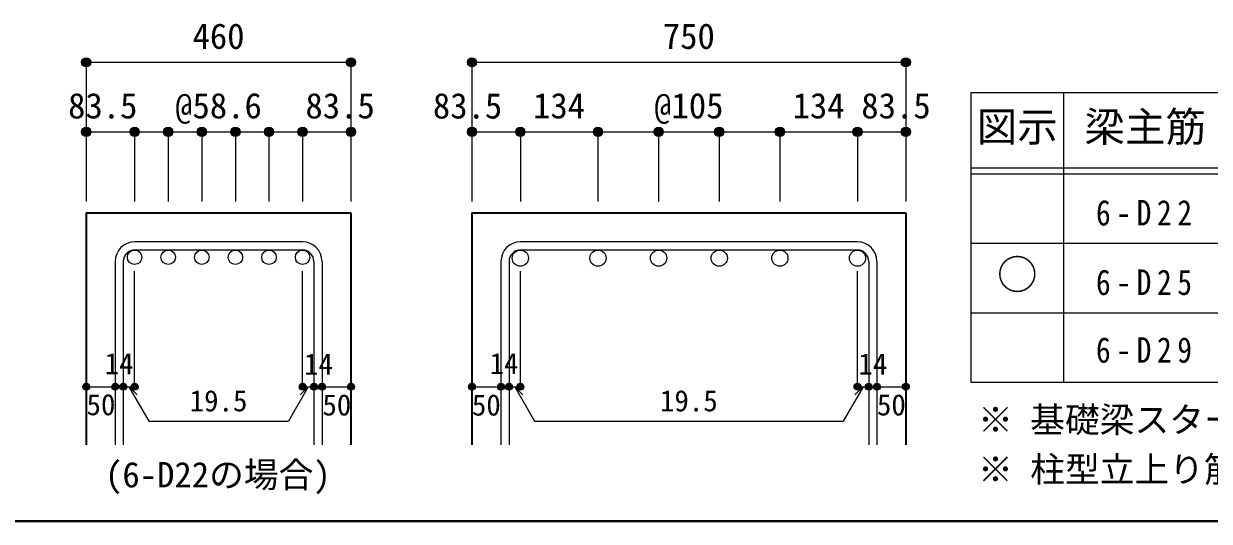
# Model space of a CAD drawing. Units: millimetres at full size, sheet at 1:20. Extents: x -3982 to 3969, y -2797 to 2801.
# Drawn here: x -670 to 1377, y -2797 to -1938 of the extents above; entities that cross this region are included whole.
import ezdxf
from ezdxf.enums import TextEntityAlignment as Align

# ---------------------------------------------------------------- set-up
doc = ezdxf.new("R2010")
doc.units = ezdxf.units.MM
doc.header["$LTSCALE"] = 20
doc.header["$PDMODE"] = 32
doc.header["$PDSIZE"] = 12
for name, color, linetype, lineweight in [('6-1_躯体線', 2, 'Continuous', 35), ('6-5_梁主筋', 7, 'Continuous', 18), ('6-6_S.T.P.', 7, 'Continuous', 18), ('6-7_文字', 7, 'Continuous', 18), ('6-D_寸法', 4, 'Continuous', 9), ('6-E_枠', 7, 'Continuous', 18), ('F-0_枠', 6, 'Continuous', 40)]:
    doc.layers.add(name, color=color, linetype=linetype, lineweight=lineweight)
doc.styles.add('ＭＳ ゴシック', font='')
doc.styles.get('ＭＳ ゴシック').set_extended_font_data('MS Gothic')

msp = doc.modelspace()

# ---------------------------------------------------------------- linework, layer by layer
at = {"layer": '6-1_躯体線'}
for p, q in [((-562.14, -2264.67), (-562.14, -2664.67)), ((-562.14, -2264.67), (-105.14, -2264.67)), ((-105.14, -2264.67), (-105.14, -2664.67)), ((103.79, -2264.67), (103.79, -2664.67)), ((103.79, -2264.67), (852.79, -2264.67)), ((852.79, -2264.67), (852.79, -2664.67))]:
    msp.add_line(p, q, dxfattribs=at)
at = {"layer": '6-5_梁主筋', "color": 3, "lineweight": 25}
for centre, radius in [((-478.64, -2341.17), 12.5), ((-420.64, -2341.17), 12.5), ((-362.64, -2341.17), 12.5), ((-304.64, -2341.17), 12.5), ((-246.64, -2341.17), 12.5), ((-188.64, -2341.17), 12.5), ((187.29, -2342.67), 14), ((321.29, -2342.67), 14), ((425.96, -2342.67), 14), ((530.62, -2342.67), 14), ((635.29, -2342.67), 14), ((769.29, -2342.67), 14)]:
    msp.add_circle(centre, radius, dxfattribs=at)
at = {"layer": '6-6_S.T.P.'}
for p, q in [((-188.64, -2314.67), (-478.64, -2314.67)), ((-188.64, -2328.67), (-478.64, -2328.67)), ((769.29, -2314.67), (187.29, -2314.67)), ((769.29, -2328.67), (187.29, -2328.67)), ((-512.14, -2348.17), (-512.14, -2664.67)), ((-498.14, -2348.17), (-498.14, -2664.67)), ((-169.14, -2348.17), (-169.14, -2664.67)), ((-155.14, -2348.17), (-155.14, -2664.67)), ((153.79, -2348.17), (153.79, -2664.67)), ((167.79, -2348.17), (167.79, -2664.67)), ((788.79, -2348.17), (788.79, -2664.67)), ((802.79, -2348.17), (802.79, -2664.67))]:
    msp.add_line(p, q, dxfattribs=at)
for centre, radius, start, end in [((-478.64, -2348.17), 33.5, 90, 180), ((-478.64, -2348.17), 19.5, 90, 180), ((-188.64, -2348.17), 33.5, 0, 90), ((-188.64, -2348.17), 19.5, 0, 90), ((187.29, -2348.17), 33.5, 90, 180), ((187.29, -2348.17), 19.5, 90, 180), ((769.29, -2348.17), 33.5, 0, 90), ((769.29, -2348.17), 19.5, 0, 90)]:
    msp.add_arc(centre, radius, start, end, dxfattribs=at)
at = {"layer": '6-D_寸法'}
for p, q in [((-562.14, -2004.67), (-562.14, -2124.67)), ((-562.14, -2004.67), (-105.14, -2004.67)), ((-105.14, -2004.67), (-105.14, -2124.67)), ((103.79, -2004.67), (103.79, -2124.67)), ((103.79, -2004.67), (852.79, -2004.67)), ((852.79, -2004.67), (852.79, -2124.67)), ((-562.14, -2124.67), (-562.14, -2244.67)), ((-478.64, -2124.67), (-478.64, -2244.67)), ((-420.64, -2124.67), (-420.64, -2244.67)), ((-420.64, -2124.67), (-362.64, -2124.67)), ((-362.64, -2124.67), (-362.64, -2244.67)), ((-362.64, -2124.67), (-304.64, -2124.67)), ((-304.64, -2124.67), (-304.64, -2244.67)), ((-304.64, -2124.67), (-246.64, -2124.67)), ((-246.64, -2124.67), (-246.64, -2244.67)), ((-246.64, -2124.67), (-188.64, -2124.67)), ((-188.64, -2124.67), (-188.64, -2244.67)), ((-188.64, -2124.67), (-105.14, -2124.67)), ((-105.14, -2124.67), (-105.14, -2244.67)), ((103.79, -2124.67), (103.79, -2244.67)), ((103.79, -2124.67), (187.29, -2124.67)), ((187.29, -2124.67), (187.29, -2244.67)), ((187.29, -2124.67), (321.29, -2124.67)), ((321.29, -2124.67), (321.29, -2244.67)), ((425.96, -2124.67), (425.96, -2244.67)), ((530.62, -2124.67), (530.62, -2244.67)), ((530.62, -2124.67), (635.29, -2124.67)), ((635.29, -2124.67), (635.29, -2244.67)), ((635.29, -2124.67), (769.29, -2124.67)), ((769.29, -2124.67), (769.29, -2244.67)), ((769.29, -2124.67), (852.79, -2124.67)), ((852.79, -2124.67), (852.79, -2244.67)), ((-478.64, -2564.67), (-478.64, -2365.34)), ((-188.64, -2564.67), (-188.64, -2365.34)), ((187.29, -2564.67), (187.29, -2365.34)), ((769.29, -2564.67), (769.29, -2365.34)), ((-562.14, -2564.67), (-512.14, -2564.67)), ((-512.14, -2564.67), (-478.64, -2564.67)), ((-488.39, -2564.67), (-474.25, -2578.81)), ((-488.39, -2564.67), (-454.17, -2623.95)), ((-178.89, -2564.67), (-213.11, -2623.95)), ((-178.89, -2564.67), (-193.03, -2578.81)), ((-188.64, -2564.67), (-105.14, -2564.67)), ((-169.14, -2564.67), (-155.14, -2564.67)), ((103.79, -2564.67), (153.79, -2564.67)), ((153.79, -2564.67), (187.29, -2564.67)), ((177.54, -2564.67), (191.68, -2578.81)), ((177.54, -2564.67), (211.77, -2623.95)), ((779.04, -2564.67), (744.82, -2623.95)), ((779.04, -2564.67), (764.9, -2578.81)), ((769.29, -2564.67), (852.79, -2564.67)), ((788.79, -2564.67), (802.79, -2564.67)), ((-454.17, -2623.95), (-213.11, -2623.95)), ((211.77, -2623.95), (744.82, -2623.95))]:
    msp.add_line(p, q, dxfattribs=at)
for points in [[(-562.14, -2124.67), (-478.64, -2124.67), (-420.64, -2124.67)], [(321.29, -2124.67), (425.96, -2124.67), (530.62, -2124.67)]]:
    msp.add_lwpolyline(points, dxfattribs=at)
for centre, radius in [((-562.14, -2004.67), 8), ((-562.14, -2004.67), 7.2), ((-562.14, -2004.67), 6.4), ((-562.14, -2004.67), 5.6), ((-562.14, -2004.67), 4.8), ((-562.14, -2004.67), 4), ((-562.14, -2004.67), 3.2), ((-562.14, -2004.67), 2.4), ((-562.14, -2004.67), 1.6), ((-562.14, -2004.67), 0.8), ((-105.14, -2004.67), 8), ((-105.14, -2004.67), 7.2), ((-105.14, -2004.67), 6.4), ((-105.14, -2004.67), 5.6), ((-105.14, -2004.67), 4.8), ((-105.14, -2004.67), 4), ((-105.14, -2004.67), 3.2), ((-105.14, -2004.67), 2.4), ((-105.14, -2004.67), 1.6), ((-105.14, -2004.67), 0.8), ((103.79, -2004.67), 8), ((103.79, -2004.67), 7.2), ((103.79, -2004.67), 6.4), ((103.79, -2004.67), 5.6), ((103.79, -2004.67), 4.8), ((103.79, -2004.67), 4), ((103.79, -2004.67), 3.2), ((103.79, -2004.67), 2.4), ((103.79, -2004.67), 1.6), ((103.79, -2004.67), 0.8), ((852.79, -2004.67), 8), ((852.79, -2004.67), 7.2), ((852.79, -2004.67), 6.4), ((852.79, -2004.67), 5.6), ((852.79, -2004.67), 4.8), ((852.79, -2004.67), 4), ((852.79, -2004.67), 3.2), ((852.79, -2004.67), 2.4), ((852.79, -2004.67), 1.6), ((852.79, -2004.67), 0.8), ((-562.14, -2124.67), 8), ((-562.14, -2124.67), 7.2), ((-562.14, -2124.67), 6.4), ((-562.14, -2124.67), 5.6), ((-562.14, -2124.67), 4.8), ((-562.14, -2124.67), 4), ((-562.14, -2124.67), 3.2), ((-562.14, -2124.67), 2.4), ((-562.14, -2124.67), 1.6), ((-562.14, -2124.67), 0.8), ((-478.64, -2124.67), 8), ((-478.64, -2124.67), 7.2), ((-478.64, -2124.67), 6.4), ((-478.64, -2124.67), 5.6), ((-478.64, -2124.67), 4.8), ((-478.64, -2124.67), 4), ((-478.64, -2124.67), 3.2), ((-478.64, -2124.67), 2.4), ((-478.64, -2124.67), 1.6), ((-478.64, -2124.67), 0.8), ((-420.64, -2124.67), 8), ((-420.64, -2124.67), 7.2), ((-420.64, -2124.67), 6.4), ((-420.64, -2124.67), 5.6), ((-420.64, -2124.67), 4.8), ((-420.64, -2124.67), 4), ((-420.64, -2124.67), 3.2), ((-420.64, -2124.67), 2.4), ((-420.64, -2124.67), 1.6), ((-420.64, -2124.67), 0.8), ((-362.64, -2124.67), 8), ((-362.64, -2124.67), 7.2), ((-362.64, -2124.67), 6.4), ((-362.64, -2124.67), 5.6), ((-362.64, -2124.67), 4.8), ((-362.64, -2124.67), 4), ((-362.64, -2124.67), 3.2), ((-362.64, -2124.67), 2.4), ((-362.64, -2124.67), 1.6), ((-362.64, -2124.67), 0.8), ((-304.64, -2124.67), 8), ((-304.64, -2124.67), 7.2), ((-304.64, -2124.67), 6.4), ((-304.64, -2124.67), 5.6), ((-304.64, -2124.67), 4.8), ((-304.64, -2124.67), 4), ((-304.64, -2124.67), 3.2), ((-304.64, -2124.67), 2.4), ((-304.64, -2124.67), 1.6), ((-304.64, -2124.67), 0.8), ((-246.64, -2124.67), 8), ((-246.64, -2124.67), 7.2), ((-246.64, -2124.67), 6.4), ((-246.64, -2124.67), 5.6), ((-246.64, -2124.67), 4.8), ((-246.64, -2124.67), 4), ((-246.64, -2124.67), 3.2), ((-246.64, -2124.67), 2.4), ((-246.64, -2124.67), 1.6), ((-246.64, -2124.67), 0.8), ((-188.64, -2124.67), 8), ((-188.64, -2124.67), 7.2), ((-188.64, -2124.67), 6.4), ((-188.64, -2124.67), 5.6), ((-188.64, -2124.67), 4.8), ((-188.64, -2124.67), 4), ((-188.64, -2124.67), 3.2), ((-188.64, -2124.67), 2.4), ((-188.64, -2124.67), 1.6), ((-188.64, -2124.67), 0.8), ((-105.14, -2124.67), 8), ((-105.14, -2124.67), 7.2), ((-105.14, -2124.67), 6.4), ((-105.14, -2124.67), 5.6), ((-105.14, -2124.67), 4.8), ((-105.14, -2124.67), 4), ((-105.14, -2124.67), 3.2), ((-105.14, -2124.67), 2.4), ((-105.14, -2124.67), 1.6), ((-105.14, -2124.67), 0.8), ((103.79, -2124.67), 8), ((103.79, -2124.67), 7.2), ((103.79, -2124.67), 6.4), ((103.79, -2124.67), 5.6), ((103.79, -2124.67), 4.8), ((103.79, -2124.67), 4), ((103.79, -2124.67), 3.2), ((103.79, -2124.67), 2.4), ((103.79, -2124.67), 1.6), ((103.79, -2124.67), 0.8), ((187.29, -2124.67), 8), ((187.29, -2124.67), 7.2), ((187.29, -2124.67), 6.4), ((187.29, -2124.67), 5.6), ((187.29, -2124.67), 4.8), ((187.29, -2124.67), 4), ((187.29, -2124.67), 3.2), ((187.29, -2124.67), 2.4), ((187.29, -2124.67), 1.6), ((187.29, -2124.67), 0.8), ((321.29, -2124.67), 8), ((321.29, -2124.67), 7.2), ((321.29, -2124.67), 6.4), ((321.29, -2124.67), 5.6), ((321.29, -2124.67), 4.8), ((321.29, -2124.67), 4), ((321.29, -2124.67), 3.2), ((321.29, -2124.67), 2.4), ((321.29, -2124.67), 1.6), ((321.29, -2124.67), 0.8), ((425.96, -2124.67), 8), ((425.96, -2124.67), 7.2), ((425.96, -2124.67), 6.4), ((425.96, -2124.67), 5.6), ((425.96, -2124.67), 4.8), ((425.96, -2124.67), 4), ((425.96, -2124.67), 3.2), ((425.96, -2124.67), 2.4), ((425.96, -2124.67), 1.6), ((425.96, -2124.67), 0.8), ((530.62, -2124.67), 8), ((530.62, -2124.67), 7.2), ((530.62, -2124.67), 6.4), ((530.62, -2124.67), 5.6), ((530.62, -2124.67), 4.8), ((530.62, -2124.67), 4), ((530.62, -2124.67), 3.2), ((530.62, -2124.67), 2.4), ((530.62, -2124.67), 1.6), ((530.62, -2124.67), 0.8), ((635.29, -2124.67), 8), ((635.29, -2124.67), 7.2), ((635.29, -2124.67), 6.4), ((635.29, -2124.67), 5.6), ((635.29, -2124.67), 4.8), ((635.29, -2124.67), 4), ((635.29, -2124.67), 3.2), ((635.29, -2124.67), 2.4), ((635.29, -2124.67), 1.6), ((635.29, -2124.67), 0.8), ((769.29, -2124.67), 8), ((769.29, -2124.67), 7.2), ((769.29, -2124.67), 6.4), ((769.29, -2124.67), 5.6), ((769.29, -2124.67), 4.8), ((769.29, -2124.67), 4), ((769.29, -2124.67), 3.2), ((769.29, -2124.67), 2.4), ((769.29, -2124.67), 1.6), ((769.29, -2124.67), 0.8), ((852.79, -2124.67), 8), ((852.79, -2124.67), 7.2), ((852.79, -2124.67), 6.4), ((852.79, -2124.67), 5.6), ((852.79, -2124.67), 4.8), ((852.79, -2124.67), 4), ((852.79, -2124.67), 3.2), ((852.79, -2124.67), 2.4), ((852.79, -2124.67), 1.6), ((852.79, -2124.67), 0.8), ((-562.14, -2564.67), 4), ((-562.14, -2564.67), 3.6), ((-562.14, -2564.67), 3.2), ((-562.14, -2564.67), 2.8), ((-562.14, -2564.67), 2.4), ((-562.14, -2564.67), 2), ((-562.14, -2564.67), 1.6), ((-562.14, -2564.67), 1.2), ((-562.14, -2564.67), 0.8), ((-562.14, -2564.67), 0.4), ((-512.14, -2564.67), 4), ((-512.14, -2564.67), 3.6), ((-512.14, -2564.67), 3.2), ((-512.14, -2564.67), 2.8), ((-512.14, -2564.67), 2.4), ((-512.14, -2564.67), 2), ((-512.14, -2564.67), 1.6), ((-512.14, -2564.67), 1.2), ((-512.14, -2564.67), 0.8), ((-512.14, -2564.67), 0.4), ((-498.14, -2564.67), 4), ((-498.14, -2564.67), 3.6), ((-498.14, -2564.67), 3.2), ((-498.14, -2564.67), 2.8), ((-498.14, -2564.67), 2.4), ((-498.14, -2564.67), 2), ((-498.14, -2564.67), 1.6), ((-498.14, -2564.67), 1.2), ((-498.14, -2564.67), 0.8), ((-498.14, -2564.67), 0.4), ((-478.64, -2564.67), 4), ((-478.64, -2564.67), 3.6), ((-478.64, -2564.67), 3.2), ((-478.64, -2564.67), 2.8), ((-478.64, -2564.67), 2.4), ((-478.64, -2564.67), 2), ((-478.64, -2564.67), 1.6), ((-478.64, -2564.67), 1.2), ((-478.64, -2564.67), 0.8), ((-478.64, -2564.67), 0.4), ((-188.64, -2564.67), 4), ((-188.64, -2564.67), 3.6), ((-188.64, -2564.67), 3.2), ((-188.64, -2564.67), 2.8), ((-188.64, -2564.67), 2.4), ((-188.64, -2564.67), 2), ((-188.64, -2564.67), 1.6), ((-188.64, -2564.67), 1.2), ((-188.64, -2564.67), 0.8), ((-188.64, -2564.67), 0.4), ((-169.14, -2564.67), 4), ((-169.14, -2564.67), 3.6), ((-169.14, -2564.67), 3.2), ((-169.14, -2564.67), 2.8), ((-169.14, -2564.67), 2.4), ((-169.14, -2564.67), 2), ((-169.14, -2564.67), 1.6), ((-169.14, -2564.67), 1.2), ((-169.14, -2564.67), 0.8), ((-169.14, -2564.67), 0.4), ((-155.14, -2564.67), 4), ((-155.14, -2564.67), 3.6), ((-155.14, -2564.67), 3.2), ((-155.14, -2564.67), 2.8), ((-155.14, -2564.67), 2.4), ((-155.14, -2564.67), 2), ((-155.14, -2564.67), 1.6), ((-155.14, -2564.67), 1.2), ((-155.14, -2564.67), 0.8), ((-155.14, -2564.67), 0.4), ((-105.14, -2564.67), 4), ((-105.14, -2564.67), 3.6), ((-105.14, -2564.67), 3.2), ((-105.14, -2564.67), 2.8), ((-105.14, -2564.67), 2.4), ((-105.14, -2564.67), 2), ((-105.14, -2564.67), 1.6), ((-105.14, -2564.67), 1.2), ((-105.14, -2564.67), 0.8), ((-105.14, -2564.67), 0.4), ((103.79, -2564.67), 4), ((103.79, -2564.67), 3.6), ((103.79, -2564.67), 3.2), ((103.79, -2564.67), 2.8), ((103.79, -2564.67), 2.4), ((103.79, -2564.67), 2), ((103.79, -2564.67), 1.6), ((103.79, -2564.67), 1.2), ((103.79, -2564.67), 0.8), ((103.79, -2564.67), 0.4), ((153.79, -2564.67), 4), ((153.79, -2564.67), 3.6), ((153.79, -2564.67), 3.2), ((153.79, -2564.67), 2.8), ((153.79, -2564.67), 2.4), ((153.79, -2564.67), 2), ((153.79, -2564.67), 1.6), ((153.79, -2564.67), 1.2), ((153.79, -2564.67), 0.8), ((153.79, -2564.67), 0.4), ((167.79, -2564.67), 4), ((167.79, -2564.67), 3.6), ((167.79, -2564.67), 3.2), ((167.79, -2564.67), 2.8), ((167.79, -2564.67), 2.4), ((167.79, -2564.67), 2), ((167.79, -2564.67), 1.6), ((167.79, -2564.67), 1.2), ((167.79, -2564.67), 0.8), ((167.79, -2564.67), 0.4), ((187.29, -2564.67), 4), ((187.29, -2564.67), 3.6), ((187.29, -2564.67), 3.2), ((187.29, -2564.67), 2.8), ((187.29, -2564.67), 2.4), ((187.29, -2564.67), 2), ((187.29, -2564.67), 1.6), ((187.29, -2564.67), 1.2), ((187.29, -2564.67), 0.8), ((187.29, -2564.67), 0.4), ((769.29, -2564.67), 4), ((769.29, -2564.67), 3.6), ((769.29, -2564.67), 3.2), ((769.29, -2564.67), 2.8), ((769.29, -2564.67), 2.4), ((769.29, -2564.67), 2), ((769.29, -2564.67), 1.6), ((769.29, -2564.67), 1.2), ((769.29, -2564.67), 0.8), ((769.29, -2564.67), 0.4), ((788.79, -2564.67), 4), ((788.79, -2564.67), 3.6), ((788.79, -2564.67), 3.2), ((788.79, -2564.67), 2.8), ((788.79, -2564.67), 2.4), ((788.79, -2564.67), 2), ((788.79, -2564.67), 1.6), ((788.79, -2564.67), 1.2), ((788.79, -2564.67), 0.8), ((788.79, -2564.67), 0.4), ((802.79, -2564.67), 4), ((802.79, -2564.67), 3.6), ((802.79, -2564.67), 3.2), ((802.79, -2564.67), 2.8), ((802.79, -2564.67), 2.4), ((802.79, -2564.67), 2), ((802.79, -2564.67), 1.6), ((802.79, -2564.67), 1.2), ((802.79, -2564.67), 0.8), ((802.79, -2564.67), 0.4), ((852.79, -2564.67), 4), ((852.79, -2564.67), 3.6), ((852.79, -2564.67), 3.2), ((852.79, -2564.67), 2.8), ((852.79, -2564.67), 2.4), ((852.79, -2564.67), 2), ((852.79, -2564.67), 1.6), ((852.79, -2564.67), 1.2), ((852.79, -2564.67), 0.8), ((852.79, -2564.67), 0.4)]:
    msp.add_circle(centre, radius, dxfattribs=at)
at = {"layer": '6-D_寸法', "color": 7}
for p in [(-562.14, -2004.67), (-105.14, -2004.67), (103.79, -2004.67), (852.79, -2004.67), (-562.14, -2124.67), (-478.64, -2124.67), (-420.64, -2124.67), (-362.64, -2124.67), (-304.64, -2124.67), (-246.64, -2124.67), (-188.64, -2124.67), (-105.14, -2124.67), (103.79, -2124.67), (187.29, -2124.67), (321.29, -2124.67), (425.96, -2124.67), (530.62, -2124.67), (635.29, -2124.67), (769.29, -2124.67), (852.79, -2124.67), (-562.14, -2564.67), (-512.14, -2564.67), (-498.14, -2564.67), (-478.64, -2564.67), (-188.64, -2564.67), (-169.14, -2564.67), (-155.14, -2564.67), (-105.14, -2564.67), (103.79, -2564.67), (153.79, -2564.67), (167.79, -2564.67), (187.29, -2564.67), (769.29, -2564.67), (788.79, -2564.67), (802.79, -2564.67), (852.79, -2564.67)]:
    msp.add_point(p, dxfattribs=at)
at = {"layer": '6-E_枠', "color": 3, "lineweight": 25}
for p, q in [((965.14, -2056.95), (965.14, -2556.95)), ((965.14, -2056.95), (2406.83, -2056.95)), ((965.14, -2556.95), (2406.83, -2556.95))]:
    msp.add_line(p, q, dxfattribs=at)
at = {"layer": '6-E_枠'}
for p, q in [((1125.14, -2056.95), (1125.14, -2556.95)), ((965.14, -2186.95), (2406.83, -2186.95)), ((965.14, -2196.95), (2406.83, -2196.95)), ((965.14, -2316.95), (2406.83, -2316.95)), ((965.14, -2436.95), (2406.83, -2436.95))]:
    msp.add_line(p, q, dxfattribs=at)
at = {"layer": 'F-0_枠'}
msp.add_line((3969.4, -2796.83), (-3981.92, -2796.83), dxfattribs=at)

# ---------------------------------------------------------------- texts
at = {"layer": '6-7_文字', "color": 2, "style": 'ＭＳ ゴシック'}
for s, p in [('図示', (975.14, -2156.95)), ('梁主筋', (1160.98, -2156.95)), ('○', (1010.14, -2411.95))]:
    msp.add_text(s, height=51.32, dxfattribs=at).set_placement(p, align=Align.BOTTOM_LEFT)
at = {"layer": '6-7_文字', "style": 'ＭＳ ゴシック'}
for s, p in [('※ 基礎梁スターラップ     D13 @300', (977.51, -2656.67)), ('※ 柱型立上り筋●は引張側領域時', (977.51, -2742.34)), ('(6-D22の場合)', (-529.6, -2751.58))]:
    msp.add_text(s, height=43.99, dxfattribs=at).set_placement(p, align=Align.BOTTOM_LEFT)
at = {"layer": '6-7_文字', "char_height": 43.99, "attachment_point": 7, "style": 'ＭＳ ゴシック'}
for s, insert in [('\\T1.38;\\W0.85;6-D22', (1180.98, -2286.95)), ('\\T1.38;\\W0.85;6-D25', (1180.98, -2406.95)), ('\\T1.38;\\W0.85;6-D29', (1180.98, -2523.82))]:
    msp.add_mtext(s, dxfattribs=dict(at, insert=insert))
at = {"layer": '6-D_寸法', "style": 'ＭＳ ゴシック'}
for s, height, p in [('460', 43.99, (-378.64, -1994.67)), ('750', 43.99, (433.29, -1994.67)), ('83.5', 43.99, (-593.45, -2114.72)), ('@58.6', 43.99, (-408.64, -2114.67)), ('83.5', 43.99, (-183.69, -2114.72)), ('83.5', 43.99, (36.31, -2114.85)), ('134', 43.99, (209.29, -2114.67)), ('@105', 43.99, (418.29, -2114.67)), ('134', 43.99, (657.29, -2114.67)), ('83.5', 43.99, (775.89, -2114.67)), ('14', 36.66, (-530.4, -2554.02)), ('14', 36.66, (-186.19, -2554.94)), ('14', 36.66, (134.23, -2553.85)), ('14', 36.66, (770.84, -2554.63)), ('50', 36.66, (-561.68, -2624.76)), ('19.5', 36.66, (-383.64, -2618.14)), ('50', 36.66, (-154.42, -2625.22)), ('50', 36.66, (103.59, -2625.35)), ('19.5', 36.66, (428.29, -2618.14)), ('50', 36.66, (802.86, -2625.11))]:
    msp.add_text(s, height=height, dxfattribs=at).set_placement(p, align=Align.BOTTOM_LEFT)

doc.saveas('drawing.dxf')
